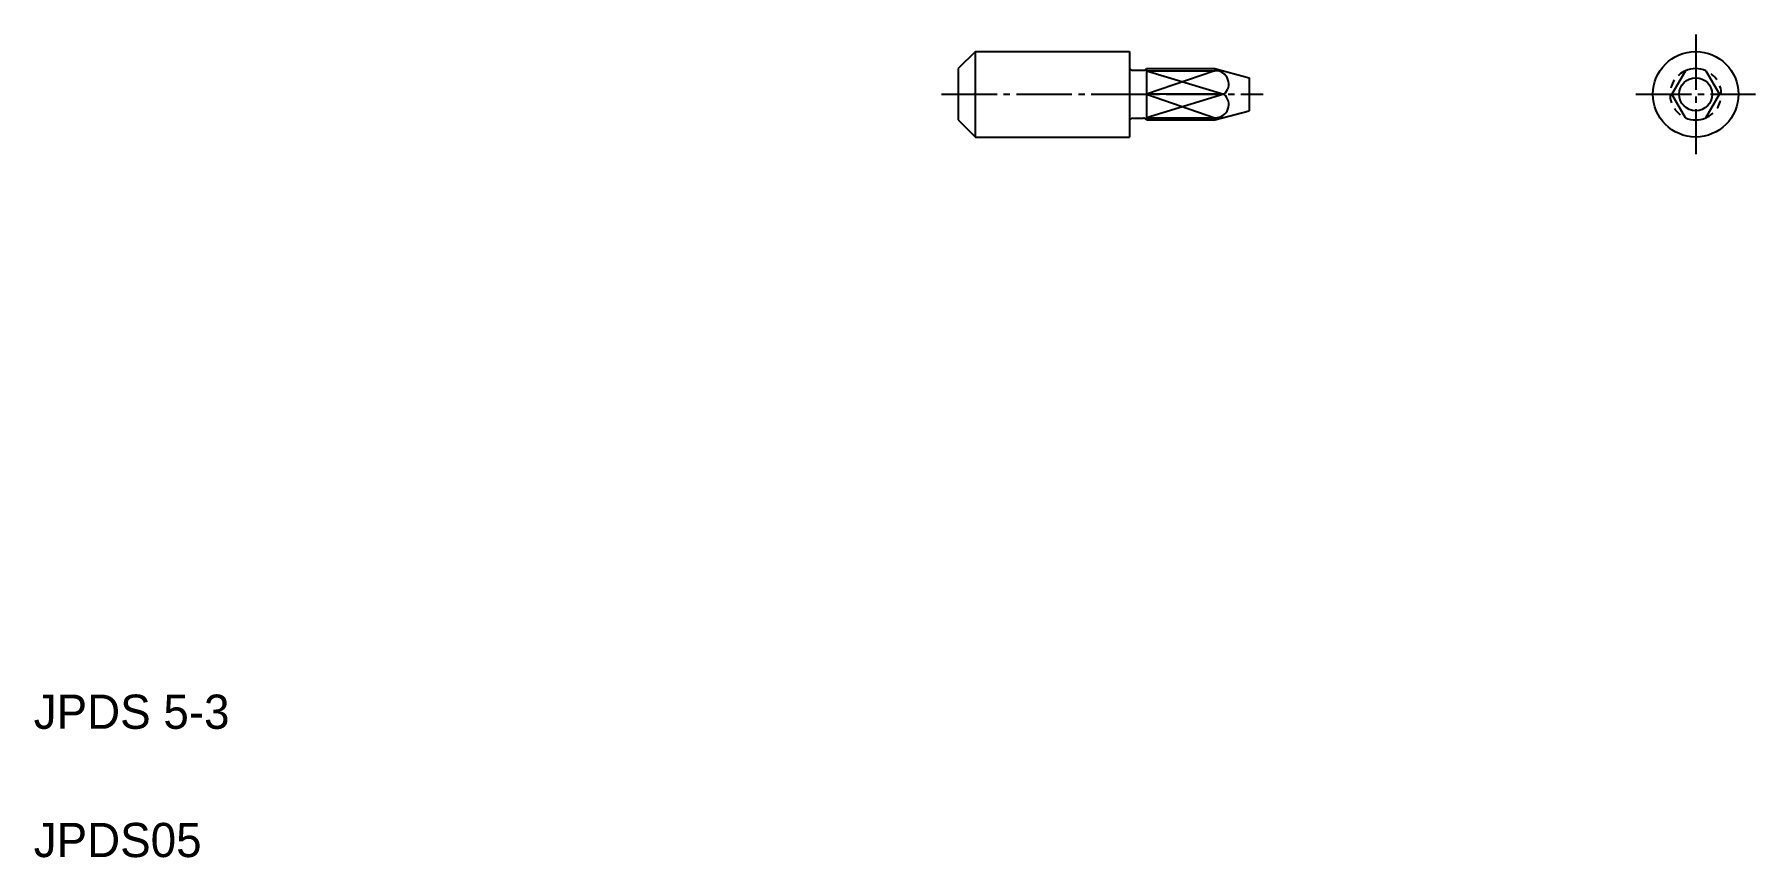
# Model space of a CAD drawing. Extents: x 5 to 106, y 5 to 53.
import ezdxf

# ---------------------------------------------------------------- set-up
doc = ezdxf.new("R2010")
doc.units = 0
doc.header["$LTSCALE"] = 0.25
doc.linetypes.add('CENTER', pattern=[17.5, 13, -1.5, 1.5, -1.5])
doc.linetypes.add('DASHED', pattern=[3.5, 2, -1.5])
doc.layers.get('0').update_dxf_attribs({"linetype": 'CONTINUOUS'})
doc.layers.add('CENTER', color=1, linetype='CENTER')
doc.styles.get("Standard").update_dxf_attribs({"font": 'txt', "height": 1.6})

msp = doc.modelspace()

# ---------------------------------------------------------------- linework, layer by layer
at = {"linetype": 'CONTINUOUS'}
for p, q in [((60.04, 52.1), (59.04, 51.1)), ((60.04, 52.1), (69.04, 52.1)), ((60.04, 47.1), (60.04, 52.1)), ((69.04, 52.1), (69.04, 47.1)), ((59.04, 51.1), (59.04, 48.1)), ((69.24, 51), (69.87, 51)), ((70.04, 51.1), (70.04, 48.1)), ((70.04, 51.1), (74.04, 51.1)), ((76.04, 50.56), (76.04, 48.64)), ((101.54, 50.97), (100.75, 49.6)), ((102.74, 50.97), (103.53, 49.6)), ((101.54, 48.22), (100.75, 49.6)), ((102.74, 48.22), (103.53, 49.6)), ((59.04, 48.1), (60.04, 47.1)), ((69.24, 48.2), (69.87, 48.2)), ((70.04, 48.1), (74.04, 48.1)), ((60.04, 47.1), (69.04, 47.1))]:
    msp.add_line(p, q, dxfattribs=at)
for p, q in [((62.29, 52.1), (62.29, 52.1)), ((64.54, 52.1), (64.54, 52.1)), ((74.04, 51.1), (76.04, 50.56)), ((74.04, 51.1), (74.04, 50.97)), ((74.04, 48.1), (76.04, 48.64)), ((74.04, 48.22), (74.04, 48.1))]:
    msp.add_line(p, q)
at = {"color": 7, "linetype": 'CONTINUOUS'}
for p, q in [((70.04, 50.97), (74.04, 50.97)), ((74.56, 49.6), (70.04, 49.6)), ((70.04, 48.22), (74.04, 48.22))]:
    msp.add_line(p, q, dxfattribs=at)
at = {"color": 3}
for p, q in [((74.04, 50.97), (70.04, 49.6)), ((70.04, 50.97), (74.56, 49.6)), ((70.04, 49.6), (74.04, 48.22)), ((74.56, 49.6), (70.04, 48.22))]:
    msp.add_line(p, q, dxfattribs=at)
at = {"linetype": 'CONTINUOUS'}
for radius in [2.5, 0.964]:
    msp.add_circle((102.14, 49.6), radius, dxfattribs=at)
for centre, radius, start, end in [((69.24, 51.2), 0.2, 180, 270), ((69.87, 51.2), 0.2, 270, 330), ((102.14, 49.6), 1.5, 66.4218, 113.5782), ((69.24, 48), 0.2, 90, 180), ((69.87, 48), 0.2, 30, 90), ((102.14, 49.6), 1.5, 246.4218, 293.5782)]:
    msp.add_arc(centre, radius, start, end, dxfattribs=at)
for centre, start, end in [((74.08, 50.2), 308.5967, 92.7761), ((74.08, 49), 267.2239, 51.4033)]:
    msp.add_arc(centre, 0.772, start, end)
at = {"color": 3, "linetype": 'DASHED'}
for start, end in [(113.5782, 246.4218), (293.5782, 66.4218)]:
    msp.add_arc((102.14, 49.6), 1.5, start, end, dxfattribs=at)
at = {"layer": 'CENTER', "color": 1, "linetype": 'CENTER'}
for p, q in [((102.14, 53.1), (102.14, 46.1)), ((58.06, 49.6), (76.87, 49.6)), ((98.64, 49.6), (105.64, 49.6))]:
    msp.add_line(p, q, dxfattribs=at)

# ---------------------------------------------------------------- texts
for s, p in [('JPDS 5-3', (5, 12.5)), ('JPDS05', (5, 5))]:
    msp.add_text(s, height=2).set_placement(p)

doc.saveas('drawing.dxf')
